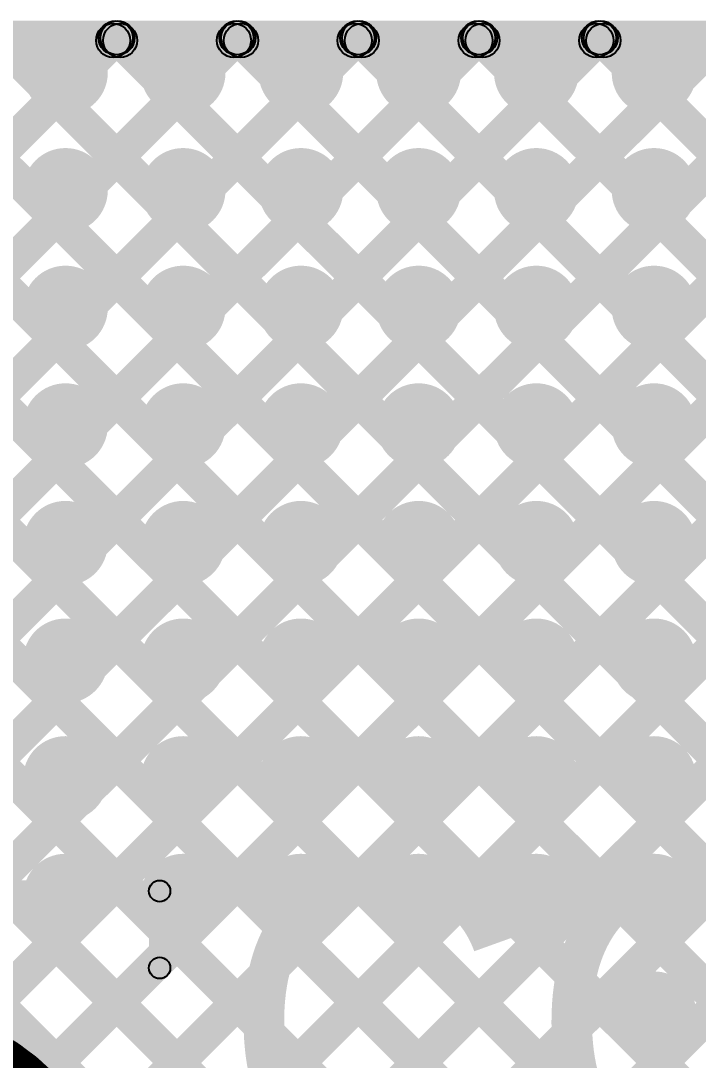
# Model space of a CAD drawing. Header units: millimetres. Extents: x -0.28 to 3.03, y -0.05 to 3.12.
# Drawn here: x 1.4989 to 1.6575, y 2.8601 to 3.1036 of the extents above; entities that cross this region are included whole.
import ezdxf

# ---------------------------------------------------------------- set-up
doc = ezdxf.new("R2010")
doc.units = ezdxf.units.MM
doc.header["$MEASUREMENT"] = 0
for name, color, linetype in [('BottomLayer', 5, 'Continuous'), ('BottomSolder', 6, 'Continuous'), ('TopLayer', 1, 'Continuous'), ('TopOverlay', 2, 'Continuous'), ('TopSolder', 216, 'Continuous'), ('ViaHoleLayer', 16, 'Continuous')]:
    doc.layers.add(name, color=color, linetype=linetype)

# ---------------------------------------------------------------- blocks, each defined once
blk = doc.blocks.new('SKHHLQA010_29')
at = {"layer": 'BottomSolder'}
h = blk.add_hatch(color=6, dxfattribs=at)
edge = h.paths.add_edge_path()
edge.add_arc((-0.08858, -0.04921), 0.04337, 0, 360)
at = {"layer": 'TopOverlay'}
h = blk.add_hatch(color=2, dxfattribs=at)
edge = h.paths.add_edge_path()
edge.add_arc((-0.152, -0.112), 0.0025, 0, 360)
for points in [[(-0.1545, -0.112), (-0.1495, -0.112), (-0.1495, -0.13), (-0.1545, -0.13)], [(0.152, -0.1275), (0.152, -0.1325), (-0.152, -0.1325), (-0.152, -0.1275)]]:
    blk.add_hatch(color=2, dxfattribs=at).paths.add_polyline_path(points)
h = blk.add_hatch(color=2, dxfattribs=at)
edge = h.paths.add_edge_path()
edge.add_arc((-0.152, -0.13), 0.0025, 0, 360)
h = blk.add_hatch(color=2, dxfattribs=at)
edge = h.paths.add_edge_path()
edge.add_arc((-0.152, -0.13), 0.0025, 0, 360)
at = {"layer": 'TopSolder'}
h = blk.add_hatch(color=216, dxfattribs=at)
edge = h.paths.add_edge_path()
edge.add_arc((-0.08858, -0.04921), 0.04337, 0, 360)
at = {"layer": 'TopOverlay'}
for centre in [(-0.152, -0.112), (-0.152, -0.13), (-0.152, -0.13)]:
    blk.add_circle(centre, 0.0025, dxfattribs=at)

msp = doc.modelspace()

# ---------------------------------------------------------------- hatches: boundary and pattern name
at = {"layer": 'BottomLayer'}
for points in [[(0.05, 3.09561), (0.05, 3.10361), (2.708, 3.10361), (2.708, 3.09561)], [(1.2642, 3.09678), (1.26985, 3.10243), (1.52701, 2.84528), (1.52135, 2.83962)], [(1.29365, 2.86645), (1.28799, 2.8721), (1.51832, 3.10243), (1.52398, 3.09678)], [(1.29419, 2.72557), (1.28854, 2.73123), (1.65974, 3.10243), (1.6654, 3.09678)], [(1.29248, 3.09678), (1.29814, 3.10243), (1.55529, 2.84528), (1.54963, 2.83962)], [(1.31647, 2.86099), (1.31082, 2.86664), (1.54661, 3.10243), (1.55226, 3.09678)], [(1.32076, 3.09678), (1.32642, 3.10243), (1.58103, 2.84783), (1.57537, 2.84217)], [(1.33224, 2.84847), (1.32658, 2.85412), (1.57489, 3.10243), (1.58055, 3.09678)], [(1.34189, 2.80156), (1.33624, 2.80721), (1.63146, 3.10243), (1.63712, 3.09678)], [(1.34207, 2.83001), (1.33641, 2.83567), (1.60318, 3.10243), (1.60883, 3.09678)], [(1.34905, 3.09678), (1.35471, 3.10243), (1.60931, 2.84783), (1.60365, 2.84217)], [(1.37733, 3.09678), (1.38299, 3.10243), (1.99269, 2.49273), (1.98703, 2.48708)], [(1.40562, 3.09678), (1.41127, 3.10243), (2.00683, 2.50688), (2.00118, 2.50122)], [(1.4339, 3.09678), (1.43956, 3.10243), (2.02098, 2.52102), (2.01532, 2.51536)], [(1.46269, 2.86579), (1.45704, 2.87144), (1.68803, 3.10243), (1.69368, 3.09678)], [(1.46219, 3.09678), (1.46784, 3.10243), (2.01733, 2.55295), (2.01167, 2.54729)], [(1.48845, 2.86326), (1.4828, 2.86892), (1.71631, 3.10243), (1.72197, 3.09678)], [(1.49047, 3.09678), (1.49613, 3.10243), (2.01873, 2.57983), (2.01308, 2.57417)], [(1.5058, 2.85233), (1.50015, 2.85798), (1.7446, 3.10243), (1.75025, 3.09678)], [(1.52138, 2.83962), (1.51573, 2.84528), (1.77288, 3.10243), (1.77854, 3.09678)], [(1.51875, 3.09678), (1.52441, 3.10243), (2.01733, 2.60952), (2.01167, 2.60386)], [(1.54967, 2.83962), (1.54401, 2.84528), (1.80117, 3.10243), (1.80682, 3.09678)], [(1.54704, 3.09678), (1.5527, 3.10243), (2.01733, 2.6378), (2.01167, 2.63214)], [(1.5805, 2.84217), (1.57484, 2.84783), (1.82945, 3.10243), (1.83511, 3.09678)], [(1.57532, 3.09678), (1.58098, 3.10243), (2.00335, 2.68006), (1.99769, 2.67441)], [(1.60878, 2.84217), (1.60313, 2.84783), (1.85773, 3.10243), (1.86339, 3.09678)], [(1.60361, 3.09678), (1.60926, 3.10243), (2.01001, 2.70169), (2.00435, 2.69603)], [(1.61833, 2.82343), (1.61267, 2.82909), (1.88602, 3.10243), (1.89168, 3.09678)], [(1.63189, 3.09678), (1.63755, 3.10243), (2.02444, 2.71555), (2.01878, 2.70989)]]:
    msp.add_hatch(color=5, dxfattribs=at).paths.add_polyline_path(points)
h = msp.add_hatch(color=5, dxfattribs=at)
edge = h.paths.add_edge_path()
edge.add_arc((1.52115, 3.09961), 0.004, 0, 360)
h = msp.add_hatch(color=5, dxfattribs=at)
edge = h.paths.add_edge_path()
edge.add_arc((1.52158, 3.09961), 0.004, 0, 360)
h = msp.add_hatch(color=5, dxfattribs=at)
edge = h.paths.add_edge_path()
edge.add_arc((1.54943, 3.09961), 0.004, 0, 360)
h = msp.add_hatch(color=5, dxfattribs=at)
edge = h.paths.add_edge_path()
edge.add_arc((1.54987, 3.09961), 0.004, 0, 360)
h = msp.add_hatch(color=5, dxfattribs=at)
edge = h.paths.add_edge_path()
edge.add_arc((1.57772, 3.09961), 0.004, 0, 360)
h = msp.add_hatch(color=5, dxfattribs=at)
edge = h.paths.add_edge_path()
edge.add_arc((1.57815, 3.09961), 0.004, 0, 360)
h = msp.add_hatch(color=5, dxfattribs=at)
edge = h.paths.add_edge_path()
edge.add_arc((1.606, 3.09961), 0.004, 0, 360)
h = msp.add_hatch(color=5, dxfattribs=at)
edge = h.paths.add_edge_path()
edge.add_arc((1.60644, 3.09961), 0.004, 0, 360)
h = msp.add_hatch(color=5, dxfattribs=at)
edge = h.paths.add_edge_path()
edge.add_arc((1.63429, 3.09961), 0.004, 0, 360)
h = msp.add_hatch(color=5, dxfattribs=at)
edge = h.paths.add_edge_path()
edge.add_arc((1.63472, 3.09961), 0.004, 0, 360)
h = msp.add_hatch(color=5, dxfattribs=at)
edge = h.paths.add_edge_path()
edge.add_arc((1.50939, 3.09144), 0.00886, 0, 360)
h = msp.add_hatch(color=5, dxfattribs=at)
edge = h.paths.add_edge_path()
edge.add_arc((1.53695, 3.09144), 0.00886, 0, 360)
h = msp.add_hatch(color=5, dxfattribs=at)
edge = h.paths.add_edge_path()
edge.add_arc((1.56451, 3.09144), 0.00886, 0, 360)
h = msp.add_hatch(color=5, dxfattribs=at)
edge = h.paths.add_edge_path()
edge.add_arc((1.59207, 3.09144), 0.00886, 0, 360)
h = msp.add_hatch(color=5, dxfattribs=at)
edge = h.paths.add_edge_path()
edge.add_arc((1.61963, 3.09144), 0.00886, 0, 360)
h = msp.add_hatch(color=5, dxfattribs=at)
edge = h.paths.add_edge_path()
edge.add_arc((1.64719, 3.09144), 0.00886, 0, 360)
h = msp.add_hatch(color=5, dxfattribs=at)
edge = h.paths.add_edge_path()
edge.add_arc((1.50939, 3.06388), 0.00886, 0, 360)
h = msp.add_hatch(color=5, dxfattribs=at)
edge = h.paths.add_edge_path()
edge.add_arc((1.53695, 3.06388), 0.00886, 0, 360)
h = msp.add_hatch(color=5, dxfattribs=at)
edge = h.paths.add_edge_path()
edge.add_arc((1.56451, 3.06388), 0.00886, 0, 360)
h = msp.add_hatch(color=5, dxfattribs=at)
edge = h.paths.add_edge_path()
edge.add_arc((1.59207, 3.06388), 0.00886, 0, 360)
h = msp.add_hatch(color=5, dxfattribs=at)
edge = h.paths.add_edge_path()
edge.add_arc((1.61963, 3.06388), 0.00886, 0, 360)
h = msp.add_hatch(color=5, dxfattribs=at)
edge = h.paths.add_edge_path()
edge.add_arc((1.64719, 3.06388), 0.00886, 0, 360)
h = msp.add_hatch(color=5, dxfattribs=at)
edge = h.paths.add_edge_path()
edge.add_arc((1.50939, 3.03632), 0.00886, 0, 360)
h = msp.add_hatch(color=5, dxfattribs=at)
edge = h.paths.add_edge_path()
edge.add_arc((1.53695, 3.03632), 0.00886, 0, 360)
h = msp.add_hatch(color=5, dxfattribs=at)
edge = h.paths.add_edge_path()
edge.add_arc((1.56451, 3.03632), 0.00886, 0, 360)
h = msp.add_hatch(color=5, dxfattribs=at)
edge = h.paths.add_edge_path()
edge.add_arc((1.59207, 3.03632), 0.00886, 0, 360)
h = msp.add_hatch(color=5, dxfattribs=at)
edge = h.paths.add_edge_path()
edge.add_arc((1.61963, 3.03632), 0.00886, 0, 360)
h = msp.add_hatch(color=5, dxfattribs=at)
edge = h.paths.add_edge_path()
edge.add_arc((1.64719, 3.03632), 0.00886, 0, 360)
h = msp.add_hatch(color=5, dxfattribs=at)
edge = h.paths.add_edge_path()
edge.add_arc((1.50939, 3.00876), 0.00886, 0, 360)
h = msp.add_hatch(color=5, dxfattribs=at)
edge = h.paths.add_edge_path()
edge.add_arc((1.53695, 3.00876), 0.00886, 0, 360)
h = msp.add_hatch(color=5, dxfattribs=at)
edge = h.paths.add_edge_path()
edge.add_arc((1.56451, 3.00876), 0.00886, 0, 360)
h = msp.add_hatch(color=5, dxfattribs=at)
edge = h.paths.add_edge_path()
edge.add_arc((1.59207, 3.00876), 0.00886, 0, 360)
h = msp.add_hatch(color=5, dxfattribs=at)
edge = h.paths.add_edge_path()
edge.add_arc((1.61963, 3.00876), 0.00886, 0, 360)
h = msp.add_hatch(color=5, dxfattribs=at)
edge = h.paths.add_edge_path()
edge.add_arc((1.64719, 3.00876), 0.00886, 0, 360)
h = msp.add_hatch(color=5, dxfattribs=at)
edge = h.paths.add_edge_path()
edge.add_arc((1.50939, 2.9812), 0.00886, 0, 360)
h = msp.add_hatch(color=5, dxfattribs=at)
edge = h.paths.add_edge_path()
edge.add_arc((1.53695, 2.9812), 0.00886, 0, 360)
h = msp.add_hatch(color=5, dxfattribs=at)
edge = h.paths.add_edge_path()
edge.add_arc((1.56451, 2.9812), 0.00886, 0, 360)
h = msp.add_hatch(color=5, dxfattribs=at)
edge = h.paths.add_edge_path()
edge.add_arc((1.59207, 2.9812), 0.00886, 0, 360)
h = msp.add_hatch(color=5, dxfattribs=at)
edge = h.paths.add_edge_path()
edge.add_arc((1.61963, 2.9812), 0.00886, 0, 360)
h = msp.add_hatch(color=5, dxfattribs=at)
edge = h.paths.add_edge_path()
edge.add_arc((1.64719, 2.9812), 0.00886, 0, 360)
h = msp.add_hatch(color=5, dxfattribs=at)
edge = h.paths.add_edge_path()
edge.add_arc((1.50939, 2.95365), 0.00886, 0, 360)
h = msp.add_hatch(color=5, dxfattribs=at)
edge = h.paths.add_edge_path()
edge.add_arc((1.53695, 2.95365), 0.00886, 0, 360)
h = msp.add_hatch(color=5, dxfattribs=at)
edge = h.paths.add_edge_path()
edge.add_arc((1.56451, 2.95365), 0.00886, 0, 360)
h = msp.add_hatch(color=5, dxfattribs=at)
edge = h.paths.add_edge_path()
edge.add_arc((1.59207, 2.95365), 0.00886, 0, 360)
h = msp.add_hatch(color=5, dxfattribs=at)
edge = h.paths.add_edge_path()
edge.add_arc((1.61963, 2.95365), 0.00886, 0, 360)
h = msp.add_hatch(color=5, dxfattribs=at)
edge = h.paths.add_edge_path()
edge.add_arc((1.64719, 2.95365), 0.00886, 0, 360)
h = msp.add_hatch(color=5, dxfattribs=at)
edge = h.paths.add_edge_path()
edge.add_arc((1.50939, 2.92609), 0.00886, 0, 360)
h = msp.add_hatch(color=5, dxfattribs=at)
edge = h.paths.add_edge_path()
edge.add_arc((1.53695, 2.92609), 0.00886, 0, 360)
h = msp.add_hatch(color=5, dxfattribs=at)
edge = h.paths.add_edge_path()
edge.add_arc((1.56451, 2.92609), 0.00886, 0, 360)
h = msp.add_hatch(color=5, dxfattribs=at)
edge = h.paths.add_edge_path()
edge.add_arc((1.59207, 2.92609), 0.00886, 0, 360)
h = msp.add_hatch(color=5, dxfattribs=at)
edge = h.paths.add_edge_path()
edge.add_arc((1.61963, 2.92609), 0.00886, 0, 360)
h = msp.add_hatch(color=5, dxfattribs=at)
edge = h.paths.add_edge_path()
edge.add_arc((1.64719, 2.92609), 0.00886, 0, 360)
h = msp.add_hatch(color=5, dxfattribs=at)
edge = h.paths.add_edge_path()
edge.add_arc((1.50939, 2.89853), 0.00886, 0, 360)
h = msp.add_hatch(color=5, dxfattribs=at)
edge = h.paths.add_edge_path()
edge.add_arc((1.53695, 2.89853), 0.00886, 0, 360)
h = msp.add_hatch(color=5, dxfattribs=at)
edge = h.paths.add_edge_path()
edge.add_arc((1.56451, 2.89853), 0.00886, 0, 360)
h = msp.add_hatch(color=5, dxfattribs=at)
edge = h.paths.add_edge_path()
edge.add_arc((1.59207, 2.89853), 0.00886, 0, 360)
h = msp.add_hatch(color=5, dxfattribs=at)
edge = h.paths.add_edge_path()
edge.add_arc((1.61963, 2.89853), 0.00886, 0, 360)
h = msp.add_hatch(color=5, dxfattribs=at)
edge = h.paths.add_edge_path()
edge.add_arc((1.64719, 2.89853), 0.00886, 0, 360)
h = msp.add_hatch(color=5, dxfattribs=at)
edge = h.paths.add_edge_path()
edge.add_arc((1.64719, 2.87097), 0.00886, 0, 360)
at = {"layer": 'BottomSolder'}
h = msp.add_hatch(color=6, dxfattribs=at)
edge = h.paths.add_edge_path()
edge.add_arc((1.50939, 3.09144), 0.00991, 0, 360)
h = msp.add_hatch(color=6, dxfattribs=at)
edge = h.paths.add_edge_path()
edge.add_arc((1.53695, 3.09144), 0.00991, 0, 360)
h = msp.add_hatch(color=6, dxfattribs=at)
edge = h.paths.add_edge_path()
edge.add_arc((1.56451, 3.09144), 0.00991, 0, 360)
h = msp.add_hatch(color=6, dxfattribs=at)
edge = h.paths.add_edge_path()
edge.add_arc((1.59207, 3.09144), 0.00991, 0, 360)
h = msp.add_hatch(color=6, dxfattribs=at)
edge = h.paths.add_edge_path()
edge.add_arc((1.61963, 3.09144), 0.00991, 0, 360)
h = msp.add_hatch(color=6, dxfattribs=at)
edge = h.paths.add_edge_path()
edge.add_arc((1.64719, 3.09144), 0.00991, 0, 360)
h = msp.add_hatch(color=6, dxfattribs=at)
edge = h.paths.add_edge_path()
edge.add_arc((1.50939, 3.06388), 0.00991, 0, 360)
h = msp.add_hatch(color=6, dxfattribs=at)
edge = h.paths.add_edge_path()
edge.add_arc((1.53695, 3.06388), 0.00991, 0, 360)
h = msp.add_hatch(color=6, dxfattribs=at)
edge = h.paths.add_edge_path()
edge.add_arc((1.56451, 3.06388), 0.00991, 0, 360)
h = msp.add_hatch(color=6, dxfattribs=at)
edge = h.paths.add_edge_path()
edge.add_arc((1.59207, 3.06388), 0.00991, 0, 360)
h = msp.add_hatch(color=6, dxfattribs=at)
edge = h.paths.add_edge_path()
edge.add_arc((1.61963, 3.06388), 0.00991, 0, 360)
h = msp.add_hatch(color=6, dxfattribs=at)
edge = h.paths.add_edge_path()
edge.add_arc((1.64719, 3.06388), 0.00991, 0, 360)
h = msp.add_hatch(color=6, dxfattribs=at)
edge = h.paths.add_edge_path()
edge.add_arc((1.50939, 3.03632), 0.00991, 0, 360)
h = msp.add_hatch(color=6, dxfattribs=at)
edge = h.paths.add_edge_path()
edge.add_arc((1.53695, 3.03632), 0.00991, 0, 360)
h = msp.add_hatch(color=6, dxfattribs=at)
edge = h.paths.add_edge_path()
edge.add_arc((1.56451, 3.03632), 0.00991, 0, 360)
h = msp.add_hatch(color=6, dxfattribs=at)
edge = h.paths.add_edge_path()
edge.add_arc((1.59207, 3.03632), 0.00991, 0, 360)
h = msp.add_hatch(color=6, dxfattribs=at)
edge = h.paths.add_edge_path()
edge.add_arc((1.61963, 3.03632), 0.00991, 0, 360)
h = msp.add_hatch(color=6, dxfattribs=at)
edge = h.paths.add_edge_path()
edge.add_arc((1.64719, 3.03632), 0.00991, 0, 360)
h = msp.add_hatch(color=6, dxfattribs=at)
edge = h.paths.add_edge_path()
edge.add_arc((1.50939, 3.00876), 0.00991, 0, 360)
h = msp.add_hatch(color=6, dxfattribs=at)
edge = h.paths.add_edge_path()
edge.add_arc((1.53695, 3.00876), 0.00991, 0, 360)
h = msp.add_hatch(color=6, dxfattribs=at)
edge = h.paths.add_edge_path()
edge.add_arc((1.56451, 3.00876), 0.00991, 0, 360)
h = msp.add_hatch(color=6, dxfattribs=at)
edge = h.paths.add_edge_path()
edge.add_arc((1.59207, 3.00876), 0.00991, 0, 360)
h = msp.add_hatch(color=6, dxfattribs=at)
edge = h.paths.add_edge_path()
edge.add_arc((1.61963, 3.00876), 0.00991, 0, 360)
h = msp.add_hatch(color=6, dxfattribs=at)
edge = h.paths.add_edge_path()
edge.add_arc((1.64719, 3.00876), 0.00991, 0, 360)
h = msp.add_hatch(color=6, dxfattribs=at)
edge = h.paths.add_edge_path()
edge.add_arc((1.50939, 2.9812), 0.00991, 0, 360)
h = msp.add_hatch(color=6, dxfattribs=at)
edge = h.paths.add_edge_path()
edge.add_arc((1.53695, 2.9812), 0.00991, 0, 360)
h = msp.add_hatch(color=6, dxfattribs=at)
edge = h.paths.add_edge_path()
edge.add_arc((1.56451, 2.9812), 0.00991, 0, 360)
h = msp.add_hatch(color=6, dxfattribs=at)
edge = h.paths.add_edge_path()
edge.add_arc((1.59207, 2.9812), 0.00991, 0, 360)
h = msp.add_hatch(color=6, dxfattribs=at)
edge = h.paths.add_edge_path()
edge.add_arc((1.61963, 2.9812), 0.00991, 0, 360)
h = msp.add_hatch(color=6, dxfattribs=at)
edge = h.paths.add_edge_path()
edge.add_arc((1.64719, 2.9812), 0.00991, 0, 360)
h = msp.add_hatch(color=6, dxfattribs=at)
edge = h.paths.add_edge_path()
edge.add_arc((1.50939, 2.95365), 0.00991, 0, 360)
h = msp.add_hatch(color=6, dxfattribs=at)
edge = h.paths.add_edge_path()
edge.add_arc((1.53695, 2.95365), 0.00991, 0, 360)
h = msp.add_hatch(color=6, dxfattribs=at)
edge = h.paths.add_edge_path()
edge.add_arc((1.56451, 2.95365), 0.00991, 0, 360)
h = msp.add_hatch(color=6, dxfattribs=at)
edge = h.paths.add_edge_path()
edge.add_arc((1.59207, 2.95365), 0.00991, 0, 360)
h = msp.add_hatch(color=6, dxfattribs=at)
edge = h.paths.add_edge_path()
edge.add_arc((1.61963, 2.95365), 0.00991, 0, 360)
h = msp.add_hatch(color=6, dxfattribs=at)
edge = h.paths.add_edge_path()
edge.add_arc((1.64719, 2.95365), 0.00991, 0, 360)
h = msp.add_hatch(color=6, dxfattribs=at)
edge = h.paths.add_edge_path()
edge.add_arc((1.50939, 2.92609), 0.00991, 0, 360)
h = msp.add_hatch(color=6, dxfattribs=at)
edge = h.paths.add_edge_path()
edge.add_arc((1.53695, 2.92609), 0.00991, 0, 360)
h = msp.add_hatch(color=6, dxfattribs=at)
edge = h.paths.add_edge_path()
edge.add_arc((1.56451, 2.92609), 0.00991, 0, 360)
h = msp.add_hatch(color=6, dxfattribs=at)
edge = h.paths.add_edge_path()
edge.add_arc((1.59207, 2.92609), 0.00991, 0, 360)
h = msp.add_hatch(color=6, dxfattribs=at)
edge = h.paths.add_edge_path()
edge.add_arc((1.61963, 2.92609), 0.00991, 0, 360)
h = msp.add_hatch(color=6, dxfattribs=at)
edge = h.paths.add_edge_path()
edge.add_arc((1.64719, 2.92609), 0.00991, 0, 360)
h = msp.add_hatch(color=6, dxfattribs=at)
edge = h.paths.add_edge_path()
edge.add_arc((1.50939, 2.89853), 0.00991, 0, 360)
h = msp.add_hatch(color=6, dxfattribs=at)
edge = h.paths.add_edge_path()
edge.add_arc((1.53695, 2.89853), 0.00991, 0, 360)
h = msp.add_hatch(color=6, dxfattribs=at)
edge = h.paths.add_edge_path()
edge.add_arc((1.56451, 2.89853), 0.00991, 0, 360)
h = msp.add_hatch(color=6, dxfattribs=at)
edge = h.paths.add_edge_path()
edge.add_arc((1.59207, 2.89853), 0.00991, 0, 360)
h = msp.add_hatch(color=6, dxfattribs=at)
edge = h.paths.add_edge_path()
edge.add_arc((1.61963, 2.89853), 0.00991, 0, 360)
h = msp.add_hatch(color=6, dxfattribs=at)
edge = h.paths.add_edge_path()
edge.add_arc((1.64719, 2.89853), 0.00991, 0, 360)
h = msp.add_hatch(color=6, dxfattribs=at)
edge = h.paths.add_edge_path()
edge.add_arc((1.64719, 2.87097), 0.00991, 0, 360)
at = {"layer": 'TopLayer'}
for points in [[(0.05102, 3.095), (0.05102, 3.103), (2.70902, 3.103), (2.70902, 3.095)], [(1.2648, 3.09617), (1.27046, 3.10183), (2.71185, 1.66043), (2.7062, 1.65478)], [(1.29365, 2.86645), (1.28799, 2.8721), (1.51772, 3.10183), (1.52337, 3.09617)], [(1.29309, 3.09617), (1.29874, 3.10183), (2.71185, 1.68872), (2.7062, 1.68306)], [(1.31647, 2.86099), (1.31082, 2.86664), (1.546, 3.10183), (1.55166, 3.09617)], [(1.32137, 3.09617), (1.32703, 3.10183), (2.71185, 1.717), (2.7062, 1.71135)], [(1.33224, 2.84847), (1.32658, 2.85412), (1.57428, 3.10183), (1.57994, 3.09617)], [(1.34189, 2.80156), (1.33624, 2.80721), (1.63085, 3.10183), (1.63651, 3.09617)], [(1.34207, 2.83001), (1.33641, 2.83567), (1.60257, 3.10183), (1.60823, 3.09617)], [(1.34965, 3.09617), (1.35531, 3.10183), (2.71185, 1.74529), (2.7062, 1.73963)], [(1.3558, 2.78718), (1.35014, 2.79283), (1.65914, 3.10183), (1.66479, 3.09617)], [(1.37794, 3.09617), (1.3836, 3.10183), (2.71185, 1.77357), (2.7062, 1.76791)], [(1.40622, 3.09617), (1.41188, 3.10183), (2.71185, 1.80186), (2.7062, 1.7962)], [(1.43451, 3.09617), (1.44016, 3.10183), (2.71185, 1.83014), (2.7062, 1.82448)], [(1.46269, 2.86579), (1.45704, 2.87144), (1.68742, 3.10183), (1.69308, 3.09617)], [(1.46279, 3.09617), (1.46845, 3.10183), (2.71185, 1.85842), (2.7062, 1.85277)], [(1.48845, 2.86326), (1.4828, 2.86892), (1.71571, 3.10183), (1.72136, 3.09617)], [(1.49108, 3.09617), (1.49673, 3.10183), (2.71185, 1.88671), (2.7062, 1.88105)], [(1.50359, 2.76526), (1.49793, 2.77092), (1.82884, 3.10183), (1.8345, 3.09617)], [(1.5058, 2.85233), (1.50015, 2.85798), (1.74399, 3.10183), (1.74965, 3.09617)], [(1.51729, 2.83553), (1.51163, 2.84119), (1.77227, 3.10183), (1.77793, 3.09617)], [(1.52093, 2.81089), (1.51527, 2.81654), (1.80056, 3.10183), (1.80622, 3.09617)], [(1.51936, 3.09617), (1.52502, 3.10183), (2.71185, 1.91499), (2.7062, 1.90934)], [(1.53295, 2.76634), (1.5273, 2.772), (1.85713, 3.10183), (1.86278, 3.09617)], [(1.55171, 2.75682), (1.54606, 2.76247), (1.88541, 3.10183), (1.89107, 3.09617)], [(1.54764, 3.09617), (1.5533, 3.10183), (2.71185, 1.94328), (2.7062, 1.93762)], [(1.57593, 3.09617), (1.58159, 3.10183), (2.00335, 2.68006), (1.99769, 2.67441)], [(1.60421, 3.09617), (1.60987, 3.10183), (2.01001, 2.70169), (2.00435, 2.69603)], [(1.6325, 3.09617), (1.63815, 3.10183), (2.02444, 2.71555), (2.01878, 2.70989)]]:
    msp.add_hatch(color=1, dxfattribs=at).paths.add_polyline_path(points)
h = msp.add_hatch(color=1, dxfattribs=at)
edge = h.paths.add_edge_path()
edge.add_arc((1.52054, 3.099), 0.004, 0, 360)
h = msp.add_hatch(color=1, dxfattribs=at)
edge = h.paths.add_edge_path()
edge.add_arc((1.52219, 3.099), 0.004, 0, 360)
h = msp.add_hatch(color=1, dxfattribs=at)
edge = h.paths.add_edge_path()
edge.add_arc((1.54883, 3.099), 0.004, 0, 360)
h = msp.add_hatch(color=1, dxfattribs=at)
edge = h.paths.add_edge_path()
edge.add_arc((1.55047, 3.099), 0.004, 0, 360)
h = msp.add_hatch(color=1, dxfattribs=at)
edge = h.paths.add_edge_path()
edge.add_arc((1.57711, 3.099), 0.004, 0, 360)
h = msp.add_hatch(color=1, dxfattribs=at)
edge = h.paths.add_edge_path()
edge.add_arc((1.57876, 3.099), 0.004, 0, 360)
h = msp.add_hatch(color=1, dxfattribs=at)
edge = h.paths.add_edge_path()
edge.add_arc((1.6054, 3.099), 0.004, 0, 360)
h = msp.add_hatch(color=1, dxfattribs=at)
edge = h.paths.add_edge_path()
edge.add_arc((1.60704, 3.099), 0.004, 0, 360)
h = msp.add_hatch(color=1, dxfattribs=at)
edge = h.paths.add_edge_path()
edge.add_arc((1.63368, 3.099), 0.004, 0, 360)
h = msp.add_hatch(color=1, dxfattribs=at)
edge = h.paths.add_edge_path()
edge.add_arc((1.63533, 3.099), 0.004, 0, 360)
h = msp.add_hatch(color=1, dxfattribs=at)
edge = h.paths.add_edge_path()
edge.add_arc((1.50939, 3.09144), 0.00886, 0, 360)
h = msp.add_hatch(color=1, dxfattribs=at)
edge = h.paths.add_edge_path()
edge.add_arc((1.53695, 3.09144), 0.00886, 0, 360)
h = msp.add_hatch(color=1, dxfattribs=at)
edge = h.paths.add_edge_path()
edge.add_arc((1.56451, 3.09144), 0.00886, 0, 360)
h = msp.add_hatch(color=1, dxfattribs=at)
edge = h.paths.add_edge_path()
edge.add_arc((1.59207, 3.09144), 0.00886, 0, 360)
h = msp.add_hatch(color=1, dxfattribs=at)
edge = h.paths.add_edge_path()
edge.add_arc((1.61963, 3.09144), 0.00886, 0, 360)
h = msp.add_hatch(color=1, dxfattribs=at)
edge = h.paths.add_edge_path()
edge.add_arc((1.64719, 3.09144), 0.00886, 0, 360)
h = msp.add_hatch(color=1, dxfattribs=at)
edge = h.paths.add_edge_path()
edge.add_arc((1.50939, 3.06388), 0.00886, 0, 360)
h = msp.add_hatch(color=1, dxfattribs=at)
edge = h.paths.add_edge_path()
edge.add_arc((1.53695, 3.06388), 0.00886, 0, 360)
h = msp.add_hatch(color=1, dxfattribs=at)
edge = h.paths.add_edge_path()
edge.add_arc((1.56451, 3.06388), 0.00886, 0, 360)
h = msp.add_hatch(color=1, dxfattribs=at)
edge = h.paths.add_edge_path()
edge.add_arc((1.59207, 3.06388), 0.00886, 0, 360)
h = msp.add_hatch(color=1, dxfattribs=at)
edge = h.paths.add_edge_path()
edge.add_arc((1.61963, 3.06388), 0.00886, 0, 360)
h = msp.add_hatch(color=1, dxfattribs=at)
edge = h.paths.add_edge_path()
edge.add_arc((1.64719, 3.06388), 0.00886, 0, 360)
h = msp.add_hatch(color=1, dxfattribs=at)
edge = h.paths.add_edge_path()
edge.add_arc((1.50939, 3.03632), 0.00886, 0, 360)
h = msp.add_hatch(color=1, dxfattribs=at)
edge = h.paths.add_edge_path()
edge.add_arc((1.53695, 3.03632), 0.00886, 0, 360)
h = msp.add_hatch(color=1, dxfattribs=at)
edge = h.paths.add_edge_path()
edge.add_arc((1.56451, 3.03632), 0.00886, 0, 360)
h = msp.add_hatch(color=1, dxfattribs=at)
edge = h.paths.add_edge_path()
edge.add_arc((1.59207, 3.03632), 0.00886, 0, 360)
h = msp.add_hatch(color=1, dxfattribs=at)
edge = h.paths.add_edge_path()
edge.add_arc((1.61963, 3.03632), 0.00886, 0, 360)
h = msp.add_hatch(color=1, dxfattribs=at)
edge = h.paths.add_edge_path()
edge.add_arc((1.64719, 3.03632), 0.00886, 0, 360)
h = msp.add_hatch(color=1, dxfattribs=at)
edge = h.paths.add_edge_path()
edge.add_arc((1.50939, 3.00876), 0.00886, 0, 360)
h = msp.add_hatch(color=1, dxfattribs=at)
edge = h.paths.add_edge_path()
edge.add_arc((1.53695, 3.00876), 0.00886, 0, 360)
h = msp.add_hatch(color=1, dxfattribs=at)
edge = h.paths.add_edge_path()
edge.add_arc((1.56451, 3.00876), 0.00886, 0, 360)
h = msp.add_hatch(color=1, dxfattribs=at)
edge = h.paths.add_edge_path()
edge.add_arc((1.59207, 3.00876), 0.00886, 0, 360)
h = msp.add_hatch(color=1, dxfattribs=at)
edge = h.paths.add_edge_path()
edge.add_arc((1.61963, 3.00876), 0.00886, 0, 360)
h = msp.add_hatch(color=1, dxfattribs=at)
edge = h.paths.add_edge_path()
edge.add_arc((1.64719, 3.00876), 0.00886, 0, 360)
h = msp.add_hatch(color=1, dxfattribs=at)
edge = h.paths.add_edge_path()
edge.add_arc((1.50939, 2.9812), 0.00886, 0, 360)
h = msp.add_hatch(color=1, dxfattribs=at)
edge = h.paths.add_edge_path()
edge.add_arc((1.53695, 2.9812), 0.00886, 0, 360)
h = msp.add_hatch(color=1, dxfattribs=at)
edge = h.paths.add_edge_path()
edge.add_arc((1.56451, 2.9812), 0.00886, 0, 360)
h = msp.add_hatch(color=1, dxfattribs=at)
edge = h.paths.add_edge_path()
edge.add_arc((1.59207, 2.9812), 0.00886, 0, 360)
h = msp.add_hatch(color=1, dxfattribs=at)
edge = h.paths.add_edge_path()
edge.add_arc((1.61963, 2.9812), 0.00886, 0, 360)
h = msp.add_hatch(color=1, dxfattribs=at)
edge = h.paths.add_edge_path()
edge.add_arc((1.64719, 2.9812), 0.00886, 0, 360)
h = msp.add_hatch(color=1, dxfattribs=at)
edge = h.paths.add_edge_path()
edge.add_arc((1.50939, 2.95365), 0.00886, 0, 360)
h = msp.add_hatch(color=1, dxfattribs=at)
edge = h.paths.add_edge_path()
edge.add_arc((1.53695, 2.95365), 0.00886, 0, 360)
h = msp.add_hatch(color=1, dxfattribs=at)
edge = h.paths.add_edge_path()
edge.add_arc((1.56451, 2.95365), 0.00886, 0, 360)
h = msp.add_hatch(color=1, dxfattribs=at)
edge = h.paths.add_edge_path()
edge.add_arc((1.59207, 2.95365), 0.00886, 0, 360)
h = msp.add_hatch(color=1, dxfattribs=at)
edge = h.paths.add_edge_path()
edge.add_arc((1.61963, 2.95365), 0.00886, 0, 360)
h = msp.add_hatch(color=1, dxfattribs=at)
edge = h.paths.add_edge_path()
edge.add_arc((1.64719, 2.95365), 0.00886, 0, 360)
h = msp.add_hatch(color=1, dxfattribs=at)
edge = h.paths.add_edge_path()
edge.add_arc((1.50939, 2.92609), 0.00886, 0, 360)
h = msp.add_hatch(color=1, dxfattribs=at)
edge = h.paths.add_edge_path()
edge.add_arc((1.53695, 2.92609), 0.00886, 0, 360)
h = msp.add_hatch(color=1, dxfattribs=at)
edge = h.paths.add_edge_path()
edge.add_arc((1.56451, 2.92609), 0.00886, 0, 360)
h = msp.add_hatch(color=1, dxfattribs=at)
edge = h.paths.add_edge_path()
edge.add_arc((1.59207, 2.92609), 0.00886, 0, 360)
h = msp.add_hatch(color=1, dxfattribs=at)
edge = h.paths.add_edge_path()
edge.add_arc((1.61963, 2.92609), 0.00886, 0, 360)
h = msp.add_hatch(color=1, dxfattribs=at)
edge = h.paths.add_edge_path()
edge.add_arc((1.64719, 2.92609), 0.00886, 0, 360)
h = msp.add_hatch(color=1, dxfattribs=at)
edge = h.paths.add_edge_path()
edge.add_arc((1.50939, 2.89853), 0.00886, 0, 360)
h = msp.add_hatch(color=1, dxfattribs=at)
edge = h.paths.add_edge_path()
edge.add_arc((1.53695, 2.89853), 0.00886, 0, 360)
h = msp.add_hatch(color=1, dxfattribs=at)
edge = h.paths.add_edge_path()
edge.add_arc((1.56451, 2.89853), 0.00886, 0, 360)
h = msp.add_hatch(color=1, dxfattribs=at)
edge = h.paths.add_edge_path()
edge.add_arc((1.59207, 2.89853), 0.00886, 0, 360)
h = msp.add_hatch(color=1, dxfattribs=at)
edge = h.paths.add_edge_path()
edge.add_arc((1.61963, 2.89853), 0.00886, 0, 360)
h = msp.add_hatch(color=1, dxfattribs=at)
edge = h.paths.add_edge_path()
edge.add_arc((1.64719, 2.89853), 0.00886, 0, 360)
h = msp.add_hatch(color=1, dxfattribs=at)
edge = h.paths.add_edge_path()
edge.add_arc((1.64719, 2.87097), 0.00886, 0, 360)
at = {"layer": 'TopSolder'}
h = msp.add_hatch(color=216, dxfattribs=at)
edge = h.paths.add_edge_path()
edge.add_arc((1.50939, 3.09144), 0.00991, 0, 360)
h = msp.add_hatch(color=216, dxfattribs=at)
edge = h.paths.add_edge_path()
edge.add_arc((1.53695, 3.09144), 0.00991, 0, 360)
h = msp.add_hatch(color=216, dxfattribs=at)
edge = h.paths.add_edge_path()
edge.add_arc((1.56451, 3.09144), 0.00991, 0, 360)
h = msp.add_hatch(color=216, dxfattribs=at)
edge = h.paths.add_edge_path()
edge.add_arc((1.59207, 3.09144), 0.00991, 0, 360)
h = msp.add_hatch(color=216, dxfattribs=at)
edge = h.paths.add_edge_path()
edge.add_arc((1.61963, 3.09144), 0.00991, 0, 360)
h = msp.add_hatch(color=216, dxfattribs=at)
edge = h.paths.add_edge_path()
edge.add_arc((1.64719, 3.09144), 0.00991, 0, 360)
h = msp.add_hatch(color=216, dxfattribs=at)
edge = h.paths.add_edge_path()
edge.add_arc((1.50939, 3.06388), 0.00991, 0, 360)
h = msp.add_hatch(color=216, dxfattribs=at)
edge = h.paths.add_edge_path()
edge.add_arc((1.53695, 3.06388), 0.00991, 0, 360)
h = msp.add_hatch(color=216, dxfattribs=at)
edge = h.paths.add_edge_path()
edge.add_arc((1.56451, 3.06388), 0.00991, 0, 360)
h = msp.add_hatch(color=216, dxfattribs=at)
edge = h.paths.add_edge_path()
edge.add_arc((1.59207, 3.06388), 0.00991, 0, 360)
h = msp.add_hatch(color=216, dxfattribs=at)
edge = h.paths.add_edge_path()
edge.add_arc((1.61963, 3.06388), 0.00991, 0, 360)
h = msp.add_hatch(color=216, dxfattribs=at)
edge = h.paths.add_edge_path()
edge.add_arc((1.64719, 3.06388), 0.00991, 0, 360)
h = msp.add_hatch(color=216, dxfattribs=at)
edge = h.paths.add_edge_path()
edge.add_arc((1.50939, 3.03632), 0.00991, 0, 360)
h = msp.add_hatch(color=216, dxfattribs=at)
edge = h.paths.add_edge_path()
edge.add_arc((1.53695, 3.03632), 0.00991, 0, 360)
h = msp.add_hatch(color=216, dxfattribs=at)
edge = h.paths.add_edge_path()
edge.add_arc((1.56451, 3.03632), 0.00991, 0, 360)
h = msp.add_hatch(color=216, dxfattribs=at)
edge = h.paths.add_edge_path()
edge.add_arc((1.59207, 3.03632), 0.00991, 0, 360)
h = msp.add_hatch(color=216, dxfattribs=at)
edge = h.paths.add_edge_path()
edge.add_arc((1.61963, 3.03632), 0.00991, 0, 360)
h = msp.add_hatch(color=216, dxfattribs=at)
edge = h.paths.add_edge_path()
edge.add_arc((1.64719, 3.03632), 0.00991, 0, 360)
h = msp.add_hatch(color=216, dxfattribs=at)
edge = h.paths.add_edge_path()
edge.add_arc((1.50939, 3.00876), 0.00991, 0, 360)
h = msp.add_hatch(color=216, dxfattribs=at)
edge = h.paths.add_edge_path()
edge.add_arc((1.53695, 3.00876), 0.00991, 0, 360)
h = msp.add_hatch(color=216, dxfattribs=at)
edge = h.paths.add_edge_path()
edge.add_arc((1.56451, 3.00876), 0.00991, 0, 360)
h = msp.add_hatch(color=216, dxfattribs=at)
edge = h.paths.add_edge_path()
edge.add_arc((1.59207, 3.00876), 0.00991, 0, 360)
h = msp.add_hatch(color=216, dxfattribs=at)
edge = h.paths.add_edge_path()
edge.add_arc((1.61963, 3.00876), 0.00991, 0, 360)
h = msp.add_hatch(color=216, dxfattribs=at)
edge = h.paths.add_edge_path()
edge.add_arc((1.64719, 3.00876), 0.00991, 0, 360)
h = msp.add_hatch(color=216, dxfattribs=at)
edge = h.paths.add_edge_path()
edge.add_arc((1.50939, 2.9812), 0.00991, 0, 360)
h = msp.add_hatch(color=216, dxfattribs=at)
edge = h.paths.add_edge_path()
edge.add_arc((1.53695, 2.9812), 0.00991, 0, 360)
h = msp.add_hatch(color=216, dxfattribs=at)
edge = h.paths.add_edge_path()
edge.add_arc((1.56451, 2.9812), 0.00991, 0, 360)
h = msp.add_hatch(color=216, dxfattribs=at)
edge = h.paths.add_edge_path()
edge.add_arc((1.59207, 2.9812), 0.00991, 0, 360)
h = msp.add_hatch(color=216, dxfattribs=at)
edge = h.paths.add_edge_path()
edge.add_arc((1.61963, 2.9812), 0.00991, 0, 360)
h = msp.add_hatch(color=216, dxfattribs=at)
edge = h.paths.add_edge_path()
edge.add_arc((1.64719, 2.9812), 0.00991, 0, 360)
h = msp.add_hatch(color=216, dxfattribs=at)
edge = h.paths.add_edge_path()
edge.add_arc((1.50939, 2.95365), 0.00991, 0, 360)
h = msp.add_hatch(color=216, dxfattribs=at)
edge = h.paths.add_edge_path()
edge.add_arc((1.53695, 2.95365), 0.00991, 0, 360)
h = msp.add_hatch(color=216, dxfattribs=at)
edge = h.paths.add_edge_path()
edge.add_arc((1.56451, 2.95365), 0.00991, 0, 360)
h = msp.add_hatch(color=216, dxfattribs=at)
edge = h.paths.add_edge_path()
edge.add_arc((1.59207, 2.95365), 0.00991, 0, 360)
h = msp.add_hatch(color=216, dxfattribs=at)
edge = h.paths.add_edge_path()
edge.add_arc((1.61963, 2.95365), 0.00991, 0, 360)
h = msp.add_hatch(color=216, dxfattribs=at)
edge = h.paths.add_edge_path()
edge.add_arc((1.64719, 2.95365), 0.00991, 0, 360)
h = msp.add_hatch(color=216, dxfattribs=at)
edge = h.paths.add_edge_path()
edge.add_arc((1.50939, 2.92609), 0.00991, 0, 360)
h = msp.add_hatch(color=216, dxfattribs=at)
edge = h.paths.add_edge_path()
edge.add_arc((1.53695, 2.92609), 0.00991, 0, 360)
h = msp.add_hatch(color=216, dxfattribs=at)
edge = h.paths.add_edge_path()
edge.add_arc((1.56451, 2.92609), 0.00991, 0, 360)
h = msp.add_hatch(color=216, dxfattribs=at)
edge = h.paths.add_edge_path()
edge.add_arc((1.59207, 2.92609), 0.00991, 0, 360)
h = msp.add_hatch(color=216, dxfattribs=at)
edge = h.paths.add_edge_path()
edge.add_arc((1.61963, 2.92609), 0.00991, 0, 360)
h = msp.add_hatch(color=216, dxfattribs=at)
edge = h.paths.add_edge_path()
edge.add_arc((1.64719, 2.92609), 0.00991, 0, 360)
h = msp.add_hatch(color=216, dxfattribs=at)
edge = h.paths.add_edge_path()
edge.add_arc((1.50939, 2.89853), 0.00991, 0, 360)
h = msp.add_hatch(color=216, dxfattribs=at)
edge = h.paths.add_edge_path()
edge.add_arc((1.53695, 2.89853), 0.00991, 0, 360)
h = msp.add_hatch(color=216, dxfattribs=at)
edge = h.paths.add_edge_path()
edge.add_arc((1.56451, 2.89853), 0.00991, 0, 360)
h = msp.add_hatch(color=216, dxfattribs=at)
edge = h.paths.add_edge_path()
edge.add_arc((1.59207, 2.89853), 0.00991, 0, 360)
h = msp.add_hatch(color=216, dxfattribs=at)
edge = h.paths.add_edge_path()
edge.add_arc((1.61963, 2.89853), 0.00991, 0, 360)
h = msp.add_hatch(color=216, dxfattribs=at)
edge = h.paths.add_edge_path()
edge.add_arc((1.64719, 2.89853), 0.00991, 0, 360)
h = msp.add_hatch(color=216, dxfattribs=at)
edge = h.paths.add_edge_path()
edge.add_arc((1.64719, 2.87097), 0.00991, 0, 360)
at = {"layer": 'ViaHoleLayer'}
h = msp.add_hatch(color=16, dxfattribs=at)
edge = h.paths.add_edge_path()
edge.add_arc((1.50939, 3.09144), 0.00591, 0, 360)
h = msp.add_hatch(color=16, dxfattribs=at)
edge = h.paths.add_edge_path()
edge.add_arc((1.53695, 3.09144), 0.00591, 0, 360)
h = msp.add_hatch(color=16, dxfattribs=at)
edge = h.paths.add_edge_path()
edge.add_arc((1.56451, 3.09144), 0.00591, 0, 360)
h = msp.add_hatch(color=16, dxfattribs=at)
edge = h.paths.add_edge_path()
edge.add_arc((1.59207, 3.09144), 0.00591, 0, 360)
h = msp.add_hatch(color=16, dxfattribs=at)
edge = h.paths.add_edge_path()
edge.add_arc((1.61963, 3.09144), 0.00591, 0, 360)
h = msp.add_hatch(color=16, dxfattribs=at)
edge = h.paths.add_edge_path()
edge.add_arc((1.64719, 3.09144), 0.00591, 0, 360)
h = msp.add_hatch(color=16, dxfattribs=at)
edge = h.paths.add_edge_path()
edge.add_arc((1.50939, 3.06388), 0.00591, 0, 360)
h = msp.add_hatch(color=16, dxfattribs=at)
edge = h.paths.add_edge_path()
edge.add_arc((1.53695, 3.06388), 0.00591, 0, 360)
h = msp.add_hatch(color=16, dxfattribs=at)
edge = h.paths.add_edge_path()
edge.add_arc((1.56451, 3.06388), 0.00591, 0, 360)
h = msp.add_hatch(color=16, dxfattribs=at)
edge = h.paths.add_edge_path()
edge.add_arc((1.59207, 3.06388), 0.00591, 0, 360)
h = msp.add_hatch(color=16, dxfattribs=at)
edge = h.paths.add_edge_path()
edge.add_arc((1.61963, 3.06388), 0.00591, 0, 360)
h = msp.add_hatch(color=16, dxfattribs=at)
edge = h.paths.add_edge_path()
edge.add_arc((1.64719, 3.06388), 0.00591, 0, 360)
h = msp.add_hatch(color=16, dxfattribs=at)
edge = h.paths.add_edge_path()
edge.add_arc((1.50939, 3.03632), 0.00591, 0, 360)
h = msp.add_hatch(color=16, dxfattribs=at)
edge = h.paths.add_edge_path()
edge.add_arc((1.53695, 3.03632), 0.00591, 0, 360)
h = msp.add_hatch(color=16, dxfattribs=at)
edge = h.paths.add_edge_path()
edge.add_arc((1.56451, 3.03632), 0.00591, 0, 360)
h = msp.add_hatch(color=16, dxfattribs=at)
edge = h.paths.add_edge_path()
edge.add_arc((1.59207, 3.03632), 0.00591, 0, 360)
h = msp.add_hatch(color=16, dxfattribs=at)
edge = h.paths.add_edge_path()
edge.add_arc((1.61963, 3.03632), 0.00591, 0, 360)
h = msp.add_hatch(color=16, dxfattribs=at)
edge = h.paths.add_edge_path()
edge.add_arc((1.64719, 3.03632), 0.00591, 0, 360)
h = msp.add_hatch(color=16, dxfattribs=at)
edge = h.paths.add_edge_path()
edge.add_arc((1.50939, 3.00876), 0.00591, 0, 360)
h = msp.add_hatch(color=16, dxfattribs=at)
edge = h.paths.add_edge_path()
edge.add_arc((1.53695, 3.00876), 0.00591, 0, 360)
h = msp.add_hatch(color=16, dxfattribs=at)
edge = h.paths.add_edge_path()
edge.add_arc((1.56451, 3.00876), 0.00591, 0, 360)
h = msp.add_hatch(color=16, dxfattribs=at)
edge = h.paths.add_edge_path()
edge.add_arc((1.59207, 3.00876), 0.00591, 0, 360)
h = msp.add_hatch(color=16, dxfattribs=at)
edge = h.paths.add_edge_path()
edge.add_arc((1.61963, 3.00876), 0.00591, 0, 360)
h = msp.add_hatch(color=16, dxfattribs=at)
edge = h.paths.add_edge_path()
edge.add_arc((1.64719, 3.00876), 0.00591, 0, 360)
h = msp.add_hatch(color=16, dxfattribs=at)
edge = h.paths.add_edge_path()
edge.add_arc((1.50939, 2.9812), 0.00591, 0, 360)
h = msp.add_hatch(color=16, dxfattribs=at)
edge = h.paths.add_edge_path()
edge.add_arc((1.53695, 2.9812), 0.00591, 0, 360)
h = msp.add_hatch(color=16, dxfattribs=at)
edge = h.paths.add_edge_path()
edge.add_arc((1.56451, 2.9812), 0.00591, 0, 360)
h = msp.add_hatch(color=16, dxfattribs=at)
edge = h.paths.add_edge_path()
edge.add_arc((1.59207, 2.9812), 0.00591, 0, 360)
h = msp.add_hatch(color=16, dxfattribs=at)
edge = h.paths.add_edge_path()
edge.add_arc((1.61963, 2.9812), 0.00591, 0, 360)
h = msp.add_hatch(color=16, dxfattribs=at)
edge = h.paths.add_edge_path()
edge.add_arc((1.64719, 2.9812), 0.00591, 0, 360)
h = msp.add_hatch(color=16, dxfattribs=at)
edge = h.paths.add_edge_path()
edge.add_arc((1.50939, 2.95365), 0.00591, 0, 360)
h = msp.add_hatch(color=16, dxfattribs=at)
edge = h.paths.add_edge_path()
edge.add_arc((1.53695, 2.95365), 0.00591, 0, 360)
h = msp.add_hatch(color=16, dxfattribs=at)
edge = h.paths.add_edge_path()
edge.add_arc((1.56451, 2.95365), 0.00591, 0, 360)
h = msp.add_hatch(color=16, dxfattribs=at)
edge = h.paths.add_edge_path()
edge.add_arc((1.59207, 2.95365), 0.00591, 0, 360)
h = msp.add_hatch(color=16, dxfattribs=at)
edge = h.paths.add_edge_path()
edge.add_arc((1.61963, 2.95365), 0.00591, 0, 360)
h = msp.add_hatch(color=16, dxfattribs=at)
edge = h.paths.add_edge_path()
edge.add_arc((1.64719, 2.95365), 0.00591, 0, 360)
h = msp.add_hatch(color=16, dxfattribs=at)
edge = h.paths.add_edge_path()
edge.add_arc((1.50939, 2.92609), 0.00591, 0, 360)
h = msp.add_hatch(color=16, dxfattribs=at)
edge = h.paths.add_edge_path()
edge.add_arc((1.53695, 2.92609), 0.00591, 0, 360)
h = msp.add_hatch(color=16, dxfattribs=at)
edge = h.paths.add_edge_path()
edge.add_arc((1.56451, 2.92609), 0.00591, 0, 360)
h = msp.add_hatch(color=16, dxfattribs=at)
edge = h.paths.add_edge_path()
edge.add_arc((1.59207, 2.92609), 0.00591, 0, 360)
h = msp.add_hatch(color=16, dxfattribs=at)
edge = h.paths.add_edge_path()
edge.add_arc((1.61963, 2.92609), 0.00591, 0, 360)
h = msp.add_hatch(color=16, dxfattribs=at)
edge = h.paths.add_edge_path()
edge.add_arc((1.64719, 2.92609), 0.00591, 0, 360)
h = msp.add_hatch(color=16, dxfattribs=at)
edge = h.paths.add_edge_path()
edge.add_arc((1.50939, 2.89853), 0.00591, 0, 360)
h = msp.add_hatch(color=16, dxfattribs=at)
edge = h.paths.add_edge_path()
edge.add_arc((1.53695, 2.89853), 0.00591, 0, 360)
h = msp.add_hatch(color=16, dxfattribs=at)
edge = h.paths.add_edge_path()
edge.add_arc((1.56451, 2.89853), 0.00591, 0, 360)
h = msp.add_hatch(color=16, dxfattribs=at)
edge = h.paths.add_edge_path()
edge.add_arc((1.59207, 2.89853), 0.00591, 0, 360)
h = msp.add_hatch(color=16, dxfattribs=at)
edge = h.paths.add_edge_path()
edge.add_arc((1.61963, 2.89853), 0.00591, 0, 360)
h = msp.add_hatch(color=16, dxfattribs=at)
edge = h.paths.add_edge_path()
edge.add_arc((1.64719, 2.89853), 0.00591, 0, 360)
h = msp.add_hatch(color=16, dxfattribs=at)
edge = h.paths.add_edge_path()
edge.add_arc((1.64719, 2.87097), 0.00591, 0, 360)

# ---------------------------------------------------------------- linework, layer by layer
at = {"layer": 'BottomLayer', "const_width": 0.008}
msp.add_lwpolyline([(1.42245, 2.7974, -0.9776), (1.51253, 2.84245)], format="xyb", dxfattribs=at)
at = {"layer": 'BottomLayer'}
for centre in [(1.52115, 3.09961), (1.52158, 3.09961), (1.54943, 3.09961), (1.54987, 3.09961), (1.57772, 3.09961), (1.57815, 3.09961), (1.606, 3.09961), (1.60644, 3.09961), (1.63429, 3.09961), (1.63472, 3.09961)]:
    msp.add_circle(centre, 0.004, dxfattribs=at)
at = {"layer": 'TopLayer', "const_width": 0.008}
msp.add_lwpolyline([(1.51837, 2.81891, 1), (1.41763, 2.81891, 1)], format="xyb", close=True, dxfattribs=at)
at = {"layer": 'TopLayer'}
for centre in [(1.52054, 3.099), (1.52219, 3.099), (1.54883, 3.099), (1.55047, 3.099), (1.57711, 3.099), (1.57876, 3.099), (1.6054, 3.099), (1.60704, 3.099), (1.63368, 3.099), (1.63533, 3.099)]:
    msp.add_circle(centre, 0.004, dxfattribs=at)

# ---------------------------------------------------------------- block references
at = {"rotation": 180}
msp.add_blockref('SKHHLQA010_29', (1.37942, 2.76969), dxfattribs=at)

# ---------------------------------------------------------------- texts
at = {"layer": 'TopOverlay'}
msp.add_text('CONTROL_SW', height=0.075, rotation=360, dxfattribs=at).set_placement((1.546, 2.83125))

doc.saveas('drawing.dxf')
